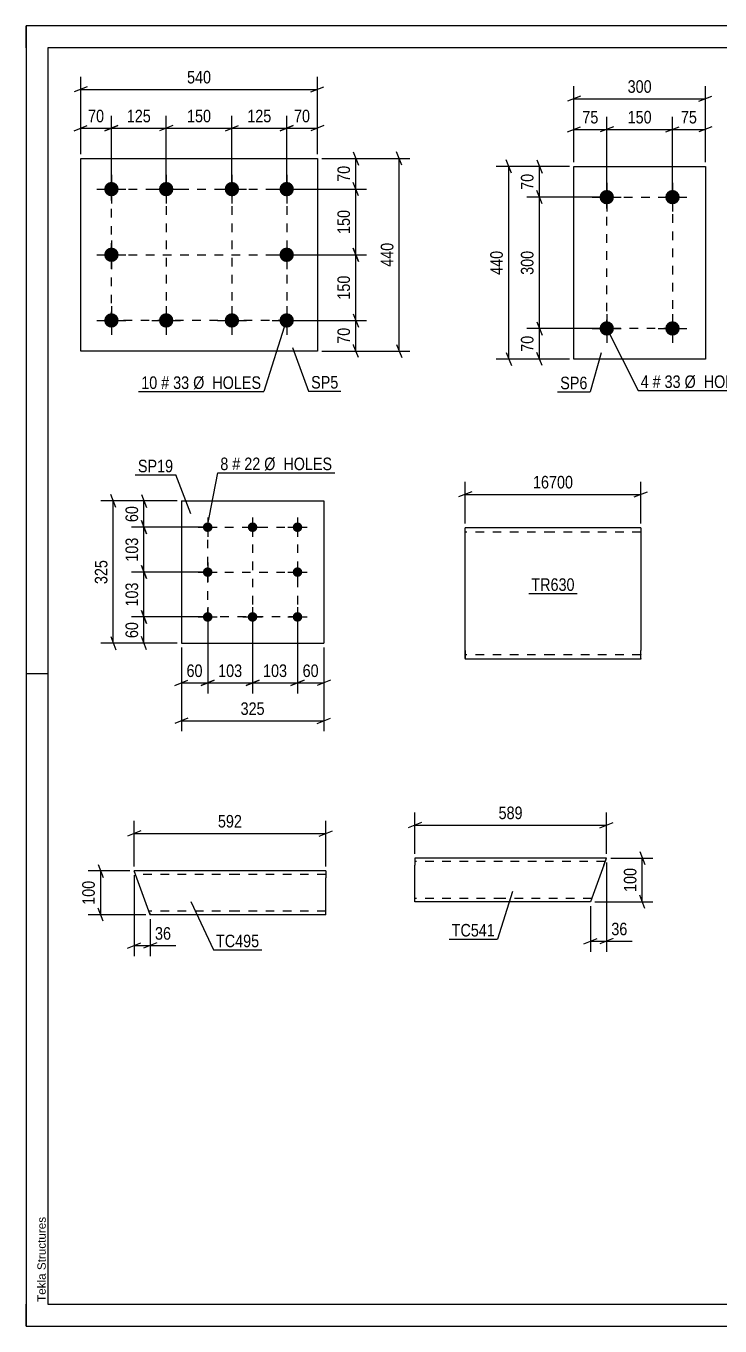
# Model space of a CAD drawing. Header units: millimetres. Extents: x 0 to 420, y 0 to 297.
# Drawn here: x 0 to 158.4, y 0 to 297 of the extents above; entities that cross this region are included whole.
import ezdxf

# ---------------------------------------------------------------- set-up
doc = ezdxf.new("R2010")
doc.units = ezdxf.units.MM
doc.linetypes.add('DXK_LINE_DOT2', pattern=[3.9198, 1.9599, -1.9599])
doc.styles.add('Arial', font='ARIAL.TTF', dxfattribs={"height": 0.2})
doc.styles.add('Arial Narrow', font='ARIALN.TTF', dxfattribs={"height": 0.2})

# ---------------------------------------------------------------- blocks, each defined once
blk = doc.blocks.new('Unknown-761544189-1163')
at = {"color": 5, "linetype": 'Continuous'}
for p, q in [((420, 297), (0, 297)), ((0, 297), (0, 0)), ((0, 292), (0, 297)), ((415, 292), (5, 292)), ((5, 292), (5, 5)), ((5, 149), (0, 149)), ((0, 0), (0, 5)), ((5, 5), (415, 5)), ((0, 0), (420, 0))]:
    blk.add_line(p, q, dxfattribs=at)
at = {"color": 174, "linetype": 'Continuous', "style": 'Arial'}
blk.add_text('Tekla Structures', height=1.9102, rotation=90, dxfattribs=at).set_placement((4.5, 5.5))
blk = doc.blocks.new('Part-761544189-10998 - 10997')
at = {"color": 2, "linetype": 'Continuous'}
for p, q in [((48.32, 103.97), (24.68, 103.97)), ((28.32, 93.97), (24.68, 103.97)), ((68.42, 103.97), (48.42, 103.97)), ((68.42, 103.97), (68.42, 102.37)), ((68.42, 95.57), (68.42, 102.37)), ((68.42, 93.97), (68.42, 95.57)), ((48.32, 93.97), (28.32, 93.97)), ((68.42, 93.97), (48.42, 93.97))]:
    blk.add_line(p, q, dxfattribs=at)
at = {"color": 7, "linetype": 'DXK_LINE_DOT2'}
for p, q in [((48.32, 103.17), (24.97, 103.17)), ((68.42, 103.17), (48.42, 103.17)), ((68.42, 103.85), (68.42, 102.37)), ((48.32, 94.77), (28.03, 94.77)), ((28.15, 94.44), (28.32, 93.97)), ((68.42, 94.77), (48.42, 94.77)), ((68.42, 93.97), (68.42, 94.44))]:
    blk.add_line(p, q, dxfattribs=at)
blk = doc.blocks.new('Part-761544189-11007 - 11006')
at = {"color": 2, "linetype": 'Continuous'}
for p, q in [((88.73, 106.9), (88.73, 105.3)), ((108.73, 106.9), (88.73, 106.9)), ((88.73, 96.9), (88.73, 105.3)), ((132.47, 106.9), (108.83, 106.9)), ((131.88, 105.3), (128.83, 96.9)), ((131.88, 105.3), (132.47, 106.9)), ((108.73, 96.9), (88.73, 96.9)), ((128.83, 96.9), (108.83, 96.9))]:
    blk.add_line(p, q, dxfattribs=at)
at = {"color": 7, "linetype": 'DXK_LINE_DOT2'}
for p, q in [((108.73, 106.1), (88.73, 106.1)), ((132.17, 106.1), (108.83, 106.1)), ((132.42, 106.78), (131.88, 105.3)), ((108.73, 97.7), (88.73, 97.7)), ((129.12, 97.7), (108.83, 97.7))]:
    blk.add_line(p, q, dxfattribs=at)
blk = doc.blocks.new('Part-761544189-8724 - 8723')
at = {"color": 2, "linetype": 'Continuous'}
for p, q in [((35.46, 188.49), (35.46, 155.99)), ((35.46, 188.49), (67.96, 188.49)), ((67.96, 188.49), (67.96, 155.99)), ((35.46, 155.99), (67.96, 155.99))]:
    blk.add_line(p, q, dxfattribs=at)
blk = doc.blocks.new('Bolt-761544189-8725 - 8723')
at = {"linetype": 'Continuous'}
for points in [[(41.46, 183.59, -1), (41.46, 181.39, -1)], [(51.71, 183.59, -1), (51.71, 181.39, -1)], [(61.96, 183.59, -1), (61.96, 181.39, -1)], [(41.46, 173.34, -1), (41.46, 171.14, -1)], [(61.96, 173.34, -1), (61.96, 171.14, -1)], [(41.46, 163.09, -1), (41.46, 160.89, -1)], [(51.71, 163.09, -1), (51.71, 160.89, -1)], [(61.96, 163.09, -1), (61.96, 160.89, -1)]]:
    blk.add_hatch(color=1, dxfattribs=at).paths.add_polyline_path(points)
at = {"color": 1, "linetype": 'Continuous'}
for p, q in [((41.46, 184.69), (41.46, 180.29)), ((51.71, 184.69), (51.71, 180.29)), ((61.96, 184.69), (61.96, 180.29)), ((39.26, 182.49), (43.66, 182.49)), ((49.51, 182.49), (53.91, 182.49)), ((59.76, 182.49), (64.16, 182.49)), ((41.46, 174.44), (41.46, 170.04)), ((61.96, 174.44), (61.96, 170.04)), ((39.26, 172.24), (43.66, 172.24)), ((59.76, 172.24), (64.16, 172.24)), ((41.46, 164.19), (41.46, 159.79)), ((51.71, 164.19), (51.71, 159.79)), ((61.96, 164.19), (61.96, 159.79)), ((39.26, 161.99), (43.66, 161.99)), ((49.51, 161.99), (53.91, 161.99)), ((59.76, 161.99), (64.16, 161.99))]:
    blk.add_line(p, q, dxfattribs=at)
blk = doc.blocks.new('Bolt-761544189-8745 - 8743')
at = {"linetype": 'Continuous'}
for points in [[(132.55, 259.55, -1), (132.55, 256.25, -1)], [(147.55, 259.55, -1), (147.55, 256.25, -1)], [(132.55, 229.55, -1), (132.55, 226.25, -1)], [(147.55, 229.55, -1), (147.55, 226.25, -1)]]:
    blk.add_hatch(color=1, dxfattribs=at).paths.add_polyline_path(points)
at = {"color": 1, "linetype": 'Continuous'}
for p, q in [((132.55, 261.2), (132.55, 254.6)), ((147.55, 261.2), (147.55, 254.6)), ((129.25, 257.9), (135.85, 257.9)), ((144.25, 257.9), (150.85, 257.9)), ((132.55, 231.2), (132.55, 224.6)), ((147.55, 231.2), (147.55, 224.6)), ((129.25, 227.9), (135.85, 227.9)), ((144.25, 227.9), (150.85, 227.9))]:
    blk.add_line(p, q, dxfattribs=at)
blk = doc.blocks.new('Part-761544189-8744 - 8743')
at = {"color": 2, "linetype": 'Continuous'}
for p, q in [((125.05, 220.9), (125.05, 264.9)), ((125.05, 264.9), (155.05, 264.9)), ((155.05, 264.9), (155.05, 220.9)), ((155.05, 220.9), (125.05, 220.9))]:
    blk.add_line(p, q, dxfattribs=at)
blk = doc.blocks.new('Part-761544189-8762 - 8761')
at = {"color": 2, "linetype": 'Continuous'}
for p, q in [((12.49, 222.73), (12.49, 266.73)), ((12.49, 266.73), (66.49, 266.73)), ((66.49, 266.73), (66.49, 222.73)), ((66.49, 222.73), (12.49, 222.73))]:
    blk.add_line(p, q, dxfattribs=at)
blk = doc.blocks.new('Bolt-761544189-8763 - 8761')
at = {"linetype": 'Continuous'}
for points in [[(19.49, 261.38, -1), (19.49, 258.08, -1)], [(31.99, 261.38, -1), (31.99, 258.08, -1)], [(46.99, 261.38, -1), (46.99, 258.08, -1)], [(59.49, 261.38, -1), (59.49, 258.08, -1)], [(19.49, 246.38, -1), (19.49, 243.08, -1)], [(59.49, 246.38, -1), (59.49, 243.08, -1)], [(19.49, 231.38, -1), (19.49, 228.08, -1)], [(31.99, 231.38, -1), (31.99, 228.08, -1)], [(46.99, 231.38, -1), (46.99, 228.08, -1)], [(59.49, 231.38, -1), (59.49, 228.08, -1)]]:
    blk.add_hatch(color=1, dxfattribs=at).paths.add_polyline_path(points)
at = {"color": 1, "linetype": 'Continuous'}
for p, q in [((19.49, 263.03), (19.49, 256.43)), ((31.99, 263.03), (31.99, 256.43)), ((46.99, 263.03), (46.99, 256.43)), ((59.49, 263.03), (59.49, 256.43)), ((16.19, 259.73), (22.79, 259.73)), ((28.69, 259.73), (35.29, 259.73)), ((43.69, 259.73), (50.29, 259.73)), ((56.19, 259.73), (62.79, 259.73)), ((19.49, 248.03), (19.49, 241.43)), ((59.49, 248.03), (59.49, 241.43)), ((16.19, 244.73), (22.79, 244.73)), ((56.19, 244.73), (62.79, 244.73)), ((19.49, 233.03), (19.49, 226.43)), ((31.99, 233.03), (31.99, 226.43)), ((46.99, 233.03), (46.99, 226.43)), ((59.49, 233.03), (59.49, 226.43)), ((16.19, 229.73), (22.79, 229.73)), ((28.69, 229.73), (35.29, 229.73)), ((43.69, 229.73), (50.29, 229.73)), ((56.19, 229.73), (62.79, 229.73))]:
    blk.add_line(p, q, dxfattribs=at)
blk = doc.blocks.new('Part-761544189-8833 - 8832')
at = {"color": 2, "linetype": 'Continuous'}
for p, q in [((120.23, 182.35), (100.23, 182.35)), ((100.23, 154.35), (100.23, 182.35)), ((140.33, 182.35), (120.33, 182.35)), ((140.33, 182.35), (140.33, 180.35)), ((140.33, 180.35), (140.33, 154.35)), ((100.23, 154.35), (100.23, 152.35)), ((120.23, 152.35), (100.23, 152.35)), ((140.33, 152.35), (120.33, 152.35)), ((140.33, 152.35), (140.33, 154.35))]:
    blk.add_line(p, q, dxfattribs=at)
at = {"color": 7, "linetype": 'DXK_LINE_DOT2'}
for p, q in [((120.23, 181.35), (100.23, 181.35)), ((140.33, 181.35), (120.33, 181.35)), ((100.23, 152.5), (100.23, 154.35)), ((100.23, 153.35), (100.23, 153.42)), ((120.23, 153.35), (100.23, 153.35)), ((140.33, 153.35), (120.33, 153.35)), ((140.33, 153.35), (140.33, 154.35)), ((140.33, 153.42), (140.33, 153.35)), ((140.33, 152.5), (140.33, 152.35))]:
    blk.add_line(p, q, dxfattribs=at)
blk = doc.blocks.new('Rectangle-761544189-10947 - 8723')
at = {"color": 1, "linetype": 'DXK_LINE_DOT2'}
blk.add_lwpolyline([(41.46, 182.49), (61.96, 182.49), (61.96, 161.99), (41.46, 161.99), (41.46, 182.49)], close=True, dxfattribs=at)
blk = doc.blocks.new('Rectangle-761544189-10368 - 8743')
at = {"color": 1, "linetype": 'DXK_LINE_DOT2'}
blk.add_lwpolyline([(132.55, 257.9), (147.55, 257.9), (147.55, 227.9), (132.55, 227.9), (132.55, 257.9)], close=True, dxfattribs=at)
blk = doc.blocks.new('Rectangle-761544189-10329 - 8761')
at = {"color": 1, "linetype": 'DXK_LINE_DOT2'}
blk.add_lwpolyline([(19.49, 259.73), (59.49, 259.73), (59.49, 229.73), (19.49, 229.73), (19.49, 259.73)], close=True, dxfattribs=at)
blk = doc.blocks.new('Line-761544189-10957 - 8723')
at = {"color": 1, "linetype": 'DXK_LINE_DOT2'}
blk.add_line((51.71, 182.49), (51.71, 161.99), dxfattribs=at)
blk = doc.blocks.new('Line-761544189-10339 - 8761')
at = {"color": 1, "linetype": 'DXK_LINE_DOT2'}
blk.add_line((31.99, 259.73), (31.99, 229.73), dxfattribs=at)
blk = doc.blocks.new('Line-761544189-10964 - 8723')
at = {"color": 1, "linetype": 'DXK_LINE_DOT2'}
blk.add_line((41.46, 172.24), (61.96, 172.24), dxfattribs=at)
blk = doc.blocks.new('Line-761544189-10346 - 8761')
at = {"color": 1, "linetype": 'DXK_LINE_DOT2'}
blk.add_line((46.99, 259.73), (46.99, 229.73), dxfattribs=at)
blk = doc.blocks.new('Line-761544189-10353 - 8761')
at = {"color": 1, "linetype": 'DXK_LINE_DOT2'}
blk.add_line((19.49, 244.73), (59.49, 244.73), dxfattribs=at)
blk = doc.blocks.new('StraightDimension-761544189-11045 - 10997')
at = {"color": 7, "linetype": 'Continuous'}
for p, q in [((23.68, 103.97), (14.19, 103.97)), ((16.44, 105.47), (17.64, 102.47)), ((17.04, 93.97), (17.04, 103.97)), ((17.64, 92.47), (16.44, 95.47)), ((27.32, 93.97), (14.19, 93.97))]:
    blk.add_line(p, q, dxfattribs=at)
at = {"color": 0}
blk.add_wipeout([(16.29, 102.31), (12.09, 102.31), (12.09, 95.63), (16.29, 95.63)], dxfattribs=at)
at = {"color": 3, "style": 'Arial Narrow'}
blk.add_text('100', height=2.863, rotation=90.0002, dxfattribs=at).set_placement((15.69, 96.23))
blk = doc.blocks.new('StraightDimension-761544189-11014 - 10997')
at = {"color": 7, "linetype": 'Continuous'}
for p, q in [((26.18, 113.13), (23.18, 111.93)), ((24.68, 104.97), (24.68, 115.38)), ((66.92, 111.93), (69.92, 113.13)), ((68.42, 104.97), (68.42, 115.38)), ((24.68, 112.53), (68.42, 112.53))]:
    blk.add_line(p, q, dxfattribs=at)
at = {"color": 0}
blk.add_wipeout([(49.89, 113.28), (49.89, 117.48), (43.2, 117.48), (43.2, 113.28)], dxfattribs=at)
at = {"color": 3, "style": 'Arial Narrow'}
blk.add_text('592', height=2.863, dxfattribs=at).set_placement((43.8, 113.88))
blk = doc.blocks.new('StraightDimension-761544189-11025 - 10997')
at = {"color": 7, "linetype": 'Continuous'}
for p, q in [((24.68, 102.97), (24.68, 84.51)), ((28.32, 92.97), (28.32, 84.51)), ((23.18, 86.31), (26.18, 87.51)), ((24.68, 86.91), (28.32, 86.91)), ((29.82, 87.51), (26.82, 86.31))]:
    blk.add_line(p, q, dxfattribs=at)
at = {"color": 0}
blk.add_wipeout([(33.7, 87.66), (33.7, 91.86), (28.84, 91.86), (28.84, 87.66)], dxfattribs=at)
at = {"color": 7, "linetype": 'Continuous'}
blk.add_line((28.32, 86.91), (34.22, 86.91), dxfattribs=at)
blk.add_line((28.32, 86.91), (34.22, 86.91), dxfattribs=at)
at = {"color": 3, "style": 'Arial Narrow'}
blk.add_text('36', height=2.863, dxfattribs=at).set_placement((29.44, 88.26))
blk = doc.blocks.new('StraightDimension-761544189-11114 - 11006')
at = {"color": 7, "linetype": 'Continuous'}
for p, q in [((132.47, 105.9), (132.47, 85.52)), ((128.83, 95.9), (128.83, 85.52)), ((127.33, 87.32), (130.33, 88.52)), ((128.83, 87.92), (132.47, 87.92)), ((133.97, 88.52), (130.97, 87.32))]:
    blk.add_line(p, q, dxfattribs=at)
at = {"color": 0}
blk.add_wipeout([(137.85, 88.67), (137.85, 92.87), (132.99, 92.87), (132.99, 88.67)], dxfattribs=at)
at = {"color": 7, "linetype": 'Continuous'}
blk.add_line((132.47, 87.92), (138.37, 87.92), dxfattribs=at)
blk.add_line((132.47, 87.92), (138.37, 87.92), dxfattribs=at)
at = {"color": 3, "style": 'Arial Narrow'}
blk.add_text('36', height=2.863, dxfattribs=at).set_placement((133.59, 89.27))
blk = doc.blocks.new('StraightDimension-761544189-11078 - 11006')
at = {"color": 7, "linetype": 'Continuous'}
for p, q in [((88.73, 107.9), (88.73, 117.3)), ((132.47, 107.9), (132.47, 117.3)), ((90.23, 115.05), (87.23, 113.85)), ((88.73, 114.45), (132.47, 114.45)), ((130.97, 113.85), (133.97, 115.05))]:
    blk.add_line(p, q, dxfattribs=at)
at = {"color": 0}
blk.add_wipeout([(113.94, 115.2), (113.94, 119.4), (107.25, 119.4), (107.25, 115.2)], dxfattribs=at)
at = {"color": 3, "style": 'Arial Narrow'}
blk.add_text('589', height=2.863, dxfattribs=at).set_placement((107.85, 115.8))
blk = doc.blocks.new('StraightDimension-761544189-11089 - 11006')
at = {"color": 7, "linetype": 'Continuous'}
for p, q in [((140.06, 108.4), (141.26, 105.4)), ((133.47, 106.9), (143.06, 106.9)), ((140.66, 96.9), (140.66, 106.9)), ((141.26, 95.4), (140.06, 98.4)), ((129.83, 96.9), (143.06, 96.9))]:
    blk.add_line(p, q, dxfattribs=at)
at = {"color": 0}
blk.add_wipeout([(139.91, 105.24), (135.71, 105.24), (135.71, 98.56), (139.91, 98.56)], dxfattribs=at)
at = {"color": 3, "style": 'Arial Narrow'}
blk.add_text('100', height=2.863, rotation=90.0002, dxfattribs=at).set_placement((139.31, 99.16))
blk = doc.blocks.new('StraightDimension-761544189-9008 - 8723')
at = {"color": 7, "linetype": 'Continuous'}
for p, q in [((34.46, 188.49), (24.07, 188.49)), ((26.32, 189.99), (27.52, 186.99)), ((26.92, 182.49), (26.92, 188.49)), ((40.46, 182.49), (24.07, 182.49)), ((27.52, 180.99), (26.32, 183.99))]:
    blk.add_line(p, q, dxfattribs=at)
at = {"color": 0}
blk.add_wipeout([(26.17, 187.92), (21.97, 187.92), (21.97, 183.06), (26.17, 183.06)], dxfattribs=at)
at = {"color": 3, "style": 'Arial Narrow'}
blk.add_text('60', height=2.863, rotation=90.0002, dxfattribs=at).set_placement((25.57, 183.66))
blk = doc.blocks.new('StraightDimension-761544189-9009 - 8723')
at = {"color": 7, "linetype": 'Continuous'}
for p, q in [((40.46, 182.49), (24.07, 182.49)), ((26.32, 183.99), (27.52, 180.99)), ((26.92, 172.24), (26.92, 182.49)), ((27.52, 170.74), (26.32, 173.74)), ((40.46, 172.24), (24.07, 172.24))]:
    blk.add_line(p, q, dxfattribs=at)
at = {"color": 0}
blk.add_wipeout([(26.17, 180.71), (21.97, 180.71), (21.97, 174.02), (26.17, 174.02)], dxfattribs=at)
at = {"color": 3, "style": 'Arial Narrow'}
blk.add_text('103', height=2.863, rotation=90.0002, dxfattribs=at).set_placement((25.57, 174.62))
blk = doc.blocks.new('StraightDimension-761544189-9010 - 8723')
at = {"color": 7, "linetype": 'Continuous'}
for p, q in [((26.32, 173.74), (27.52, 170.74)), ((40.46, 172.24), (24.07, 172.24)), ((26.92, 161.99), (26.92, 172.24)), ((27.52, 160.49), (26.32, 163.49)), ((40.46, 161.99), (24.07, 161.99))]:
    blk.add_line(p, q, dxfattribs=at)
at = {"color": 0}
blk.add_wipeout([(26.17, 170.46), (21.97, 170.46), (21.97, 163.77), (26.17, 163.77)], dxfattribs=at)
at = {"color": 3, "style": 'Arial Narrow'}
blk.add_text('103', height=2.863, rotation=90.0002, dxfattribs=at).set_placement((25.57, 164.37))
blk = doc.blocks.new('StraightDimension-761544189-9011 - 8723')
at = {"color": 7, "linetype": 'Continuous'}
for p, q in [((26.32, 163.49), (27.52, 160.49)), ((40.46, 161.99), (24.07, 161.99)), ((26.92, 155.99), (26.92, 161.99)), ((27.52, 154.49), (26.32, 157.49)), ((34.46, 155.99), (24.07, 155.99))]:
    blk.add_line(p, q, dxfattribs=at)
at = {"color": 0}
blk.add_wipeout([(26.17, 161.42), (21.97, 161.42), (21.97, 156.56), (26.17, 156.56)], dxfattribs=at)
at = {"color": 3, "style": 'Arial Narrow'}
blk.add_text('60', height=2.863, rotation=90.0002, dxfattribs=at).set_placement((25.57, 157.16))
blk = doc.blocks.new('StraightDimension-761544189-9024 - 8723')
at = {"color": 7, "linetype": 'Continuous'}
for p, q in [((34.46, 188.49), (17.07, 188.49)), ((20.52, 186.99), (19.32, 189.99)), ((19.92, 155.99), (19.92, 188.49)), ((19.32, 157.49), (20.52, 154.49)), ((34.46, 155.99), (17.07, 155.99))]:
    blk.add_line(p, q, dxfattribs=at)
at = {"color": 0}
blk.add_wipeout([(19.17, 175.58), (14.97, 175.58), (14.97, 168.9), (19.17, 168.9)], dxfattribs=at)
at = {"color": 3, "style": 'Arial Narrow'}
blk.add_text('325', height=2.863, rotation=90.0002, dxfattribs=at).set_placement((18.57, 169.5))
blk = doc.blocks.new('StraightDimension-761544189-9028 - 8723')
at = {"color": 7, "linetype": 'Continuous'}
for p, q in [((61.96, 160.99), (61.96, 144.52)), ((67.96, 154.99), (67.96, 144.52)), ((60.46, 146.32), (63.46, 147.52)), ((61.96, 146.92), (67.96, 146.92)), ((69.46, 147.52), (66.46, 146.32))]:
    blk.add_line(p, q, dxfattribs=at)
at = {"color": 0}
blk.add_wipeout([(67.39, 147.67), (67.39, 151.87), (62.53, 151.87), (62.53, 147.67)], dxfattribs=at)
at = {"color": 3, "style": 'Arial Narrow'}
blk.add_text('60', height=2.863, dxfattribs=at).set_placement((63.13, 148.27))
blk = doc.blocks.new('StraightDimension-761544189-9029 - 8723')
at = {"color": 7, "linetype": 'Continuous'}
for p, q in [((51.71, 160.99), (51.71, 144.52)), ((61.96, 160.99), (61.96, 144.52)), ((50.21, 146.32), (53.21, 147.52)), ((51.71, 146.92), (61.96, 146.92)), ((63.46, 147.52), (60.46, 146.32))]:
    blk.add_line(p, q, dxfattribs=at)
at = {"color": 0}
blk.add_wipeout([(60.18, 147.67), (60.18, 151.87), (53.5, 151.87), (53.5, 147.67)], dxfattribs=at)
at = {"color": 3, "style": 'Arial Narrow'}
blk.add_text('103', height=2.863, dxfattribs=at).set_placement((54.1, 148.27))
blk = doc.blocks.new('StraightDimension-761544189-9030 - 8723')
at = {"color": 7, "linetype": 'Continuous'}
for p, q in [((41.46, 160.99), (41.46, 144.52)), ((51.71, 160.99), (51.71, 144.52)), ((39.96, 146.32), (42.96, 147.52)), ((41.46, 146.92), (51.71, 146.92)), ((53.21, 147.52), (50.21, 146.32))]:
    blk.add_line(p, q, dxfattribs=at)
at = {"color": 0}
blk.add_wipeout([(49.93, 147.67), (49.93, 151.87), (43.25, 151.87), (43.25, 147.67)], dxfattribs=at)
at = {"color": 3, "style": 'Arial Narrow'}
blk.add_text('103', height=2.863, dxfattribs=at).set_placement((43.85, 148.27))
blk = doc.blocks.new('StraightDimension-761544189-9031 - 8723')
at = {"color": 7, "linetype": 'Continuous'}
for p, q in [((41.46, 160.99), (41.46, 144.52)), ((35.46, 154.99), (35.46, 144.52)), ((33.96, 146.32), (36.96, 147.52)), ((35.46, 146.92), (41.46, 146.92)), ((42.96, 147.52), (39.96, 146.32))]:
    blk.add_line(p, q, dxfattribs=at)
at = {"color": 0}
blk.add_wipeout([(40.89, 147.67), (40.89, 151.87), (36.03, 151.87), (36.03, 147.67)], dxfattribs=at)
at = {"color": 3, "style": 'Arial Narrow'}
blk.add_text('60', height=2.863, dxfattribs=at).set_placement((36.63, 148.27))
blk = doc.blocks.new('StraightDimension-761544189-9044 - 8723')
at = {"color": 7, "linetype": 'Continuous'}
for p, q in [((35.46, 154.99), (35.46, 135.86)), ((67.96, 154.99), (67.96, 135.86)), ((36.96, 138.86), (33.96, 137.66)), ((35.46, 138.26), (67.96, 138.26)), ((66.46, 137.66), (69.46, 138.86))]:
    blk.add_line(p, q, dxfattribs=at)
at = {"color": 0}
blk.add_wipeout([(55.05, 139.01), (55.05, 143.21), (48.37, 143.21), (48.37, 139.01)], dxfattribs=at)
at = {"color": 3, "style": 'Arial Narrow'}
blk.add_text('325', height=2.863, dxfattribs=at).set_placement((48.97, 139.61))
blk = doc.blocks.new('StraightDimension-761544189-9050 - 8743')
at = {"color": 7, "linetype": 'Continuous'}
for p, q in [((116.57, 229.4), (117.77, 226.4)), ((131.55, 227.9), (114.32, 227.9)), ((117.17, 220.9), (117.17, 227.9)), ((124.05, 220.9), (114.32, 220.9)), ((117.77, 219.4), (116.57, 222.4))]:
    blk.add_line(p, q, dxfattribs=at)
at = {"color": 0}
blk.add_wipeout([(116.42, 226.82), (112.22, 226.82), (112.22, 221.97), (116.42, 221.97)], dxfattribs=at)
at = {"color": 3, "style": 'Arial Narrow'}
blk.add_text('70', height=2.863, rotation=90.0002, dxfattribs=at).set_placement((115.82, 222.57))
blk = doc.blocks.new('StraightDimension-761544189-9066 - 8743')
at = {"color": 7, "linetype": 'Continuous'}
for p, q in [((125.05, 265.9), (125.05, 276.24)), ((132.55, 258.9), (132.55, 276.24)), ((123.55, 272.79), (126.55, 273.99)), ((125.05, 273.39), (132.55, 273.39)), ((134.05, 273.99), (131.05, 272.79))]:
    blk.add_line(p, q, dxfattribs=at)
at = {"color": 0}
blk.add_wipeout([(131.23, 274.14), (131.23, 278.34), (126.37, 278.34), (126.37, 274.14)], dxfattribs=at)
at = {"color": 3, "style": 'Arial Narrow'}
blk.add_text('75', height=2.863, dxfattribs=at).set_placement((126.97, 274.74))
blk = doc.blocks.new('StraightDimension-761544189-9049 - 8743')
at = {"color": 7, "linetype": 'Continuous'}
for p, q in [((117.77, 256.4), (116.57, 259.4)), ((131.55, 257.9), (114.32, 257.9)), ((117.17, 227.9), (117.17, 257.9)), ((116.57, 229.4), (117.77, 226.4)), ((131.55, 227.9), (114.32, 227.9))]:
    blk.add_line(p, q, dxfattribs=at)
at = {"color": 0}
blk.add_wipeout([(116.42, 246.24), (112.22, 246.24), (112.22, 239.55), (116.42, 239.55)], dxfattribs=at)
at = {"color": 3, "style": 'Arial Narrow'}
blk.add_text('300', height=2.863, rotation=90.0002, dxfattribs=at).set_placement((115.82, 240.15))
blk = doc.blocks.new('StraightDimension-761544189-9048 - 8743')
at = {"color": 7, "linetype": 'Continuous'}
for p, q in [((124.05, 264.9), (114.32, 264.9)), ((116.57, 266.4), (117.77, 263.4)), ((117.17, 257.9), (117.17, 264.9)), ((117.77, 256.4), (116.57, 259.4)), ((131.55, 257.9), (114.32, 257.9))]:
    blk.add_line(p, q, dxfattribs=at)
at = {"color": 0}
blk.add_wipeout([(116.42, 263.82), (112.22, 263.82), (112.22, 258.97), (116.42, 258.97)], dxfattribs=at)
at = {"color": 3, "style": 'Arial Narrow'}
blk.add_text('70', height=2.863, rotation=90.0002, dxfattribs=at).set_placement((115.82, 259.57))
blk = doc.blocks.new('StraightDimension-761544189-9060 - 8743')
at = {"color": 7, "linetype": 'Continuous'}
for p, q in [((124.05, 264.9), (107.32, 264.9)), ((110.77, 263.4), (109.57, 266.4)), ((110.17, 220.9), (110.17, 264.9)), ((124.05, 220.9), (107.32, 220.9)), ((109.57, 222.4), (110.77, 219.4))]:
    blk.add_line(p, q, dxfattribs=at)
at = {"color": 0}
blk.add_wipeout([(109.42, 246.24), (105.22, 246.24), (105.22, 239.55), (109.42, 239.55)], dxfattribs=at)
at = {"color": 3, "style": 'Arial Narrow'}
blk.add_text('440', height=2.863, rotation=90.0002, dxfattribs=at).set_placement((108.82, 240.15))
blk = doc.blocks.new('StraightDimension-761544189-9064 - 8743')
at = {"color": 7, "linetype": 'Continuous'}
for p, q in [((147.55, 258.9), (147.55, 276.24)), ((155.05, 265.9), (155.05, 276.24)), ((146.05, 272.79), (149.05, 273.99)), ((147.55, 273.39), (155.05, 273.39)), ((156.55, 273.99), (153.55, 272.79))]:
    blk.add_line(p, q, dxfattribs=at)
at = {"color": 0}
blk.add_wipeout([(153.73, 274.14), (153.73, 278.34), (148.87, 278.34), (148.87, 274.14)], dxfattribs=at)
at = {"color": 3, "style": 'Arial Narrow'}
blk.add_text('75', height=2.863, dxfattribs=at).set_placement((149.47, 274.74))
blk = doc.blocks.new('StraightDimension-761544189-9065 - 8743')
at = {"color": 7, "linetype": 'Continuous'}
for p, q in [((132.55, 258.9), (132.55, 276.24)), ((147.55, 258.9), (147.55, 276.24)), ((134.05, 273.99), (131.05, 272.79)), ((132.55, 273.39), (147.55, 273.39)), ((146.05, 272.79), (149.05, 273.99))]:
    blk.add_line(p, q, dxfattribs=at)
at = {"color": 0}
blk.add_wipeout([(143.39, 274.14), (143.39, 278.34), (136.71, 278.34), (136.71, 274.14)], dxfattribs=at)
at = {"color": 3, "style": 'Arial Narrow'}
blk.add_text('150', height=2.863, dxfattribs=at).set_placement((137.31, 274.74))
blk = doc.blocks.new('StraightDimension-761544189-9076 - 8743')
at = {"color": 7, "linetype": 'Continuous'}
for p, q in [((125.05, 265.9), (125.05, 283.24)), ((155.05, 265.9), (155.05, 283.24)), ((126.55, 280.99), (123.55, 279.79)), ((125.05, 280.39), (155.05, 280.39)), ((153.55, 279.79), (156.55, 280.99))]:
    blk.add_line(p, q, dxfattribs=at)
at = {"color": 0}
blk.add_wipeout([(143.39, 281.14), (143.39, 285.34), (136.71, 285.34), (136.71, 281.14)], dxfattribs=at)
at = {"color": 3, "style": 'Arial Narrow'}
blk.add_text('300', height=2.863, dxfattribs=at).set_placement((137.31, 281.74))
blk = doc.blocks.new('StraightDimension-761544189-9084 - 8761')
at = {"color": 7, "linetype": 'Continuous'}
for p, q in [((74.69, 268.23), (75.89, 265.23)), ((67.49, 266.73), (77.69, 266.73)), ((75.29, 259.73), (75.29, 266.73)), ((60.49, 259.73), (77.69, 259.73)), ((75.89, 258.23), (74.69, 261.23))]:
    blk.add_line(p, q, dxfattribs=at)
at = {"color": 0}
blk.add_wipeout([(74.54, 265.66), (70.34, 265.66), (70.34, 260.8), (74.54, 260.8)], dxfattribs=at)
at = {"color": 3, "style": 'Arial Narrow'}
blk.add_text('70', height=2.863, rotation=90.0002, dxfattribs=at).set_placement((73.94, 261.4))
blk = doc.blocks.new('StraightDimension-761544189-9085 - 8761')
at = {"color": 7, "linetype": 'Continuous'}
for p, q in [((60.49, 259.73), (77.69, 259.73)), ((75.89, 258.23), (74.69, 261.23)), ((75.29, 244.73), (75.29, 259.73)), ((60.49, 244.73), (77.69, 244.73)), ((74.69, 246.23), (75.89, 243.23))]:
    blk.add_line(p, q, dxfattribs=at)
at = {"color": 0}
blk.add_wipeout([(74.54, 255.57), (70.34, 255.57), (70.34, 248.89), (74.54, 248.89)], dxfattribs=at)
at = {"color": 3, "style": 'Arial Narrow'}
blk.add_text('150', height=2.863, rotation=90.0002, dxfattribs=at).set_placement((73.94, 249.49))
blk = doc.blocks.new('StraightDimension-761544189-9086 - 8761')
at = {"color": 7, "linetype": 'Continuous'}
for p, q in [((60.49, 244.73), (77.69, 244.73)), ((75.89, 243.23), (74.69, 246.23)), ((75.29, 229.73), (75.29, 244.73)), ((60.49, 229.73), (77.69, 229.73)), ((74.69, 231.23), (75.89, 228.23))]:
    blk.add_line(p, q, dxfattribs=at)
at = {"color": 0}
blk.add_wipeout([(74.54, 240.57), (70.34, 240.57), (70.34, 233.89), (74.54, 233.89)], dxfattribs=at)
at = {"color": 3, "style": 'Arial Narrow'}
blk.add_text('150', height=2.863, rotation=90.0002, dxfattribs=at).set_placement((73.94, 234.49))
blk = doc.blocks.new('StraightDimension-761544189-9087 - 8761')
at = {"color": 7, "linetype": 'Continuous'}
for p, q in [((60.49, 229.73), (77.69, 229.73)), ((74.69, 231.23), (75.89, 228.23)), ((75.29, 222.73), (75.29, 229.73)), ((75.89, 221.23), (74.69, 224.23)), ((67.49, 222.73), (77.69, 222.73))]:
    blk.add_line(p, q, dxfattribs=at)
at = {"color": 0}
blk.add_wipeout([(74.54, 228.66), (70.34, 228.66), (70.34, 223.8), (74.54, 223.8)], dxfattribs=at)
at = {"color": 3, "style": 'Arial Narrow'}
blk.add_text('70', height=2.863, rotation=90.0002, dxfattribs=at).set_placement((73.94, 224.4))
blk = doc.blocks.new('StraightDimension-761544189-9100 - 8761')
at = {"color": 7, "linetype": 'Continuous'}
for p, q in [((85.79, 265.23), (84.59, 268.23)), ((67.49, 266.73), (87.59, 266.73)), ((85.19, 222.73), (85.19, 266.73)), ((84.59, 224.23), (85.79, 221.23)), ((67.49, 222.73), (87.59, 222.73))]:
    blk.add_line(p, q, dxfattribs=at)
at = {"color": 0}
blk.add_wipeout([(84.44, 248.07), (80.24, 248.07), (80.24, 241.39), (84.44, 241.39)], dxfattribs=at)
at = {"color": 3, "style": 'Arial Narrow'}
blk.add_text('440', height=2.863, rotation=90.0002, dxfattribs=at).set_placement((83.84, 241.99))
blk = doc.blocks.new('StraightDimension-761544189-9104 - 8761')
at = {"color": 7, "linetype": 'Continuous'}
for p, q in [((59.49, 260.73), (59.49, 276.5)), ((66.49, 267.73), (66.49, 276.5)), ((57.99, 273.05), (60.99, 274.25)), ((59.49, 273.65), (66.49, 273.65)), ((67.99, 274.25), (64.99, 273.05))]:
    blk.add_line(p, q, dxfattribs=at)
at = {"color": 0}
blk.add_wipeout([(65.42, 274.4), (65.42, 278.6), (60.56, 278.6), (60.56, 274.4)], dxfattribs=at)
at = {"color": 3, "style": 'Arial Narrow'}
blk.add_text('70', height=2.863, dxfattribs=at).set_placement((61.16, 275))
blk = doc.blocks.new('StraightDimension-761544189-9105 - 8761')
at = {"color": 7, "linetype": 'Continuous'}
for p, q in [((46.99, 260.73), (46.99, 276.5)), ((59.49, 260.73), (59.49, 276.5)), ((45.49, 273.05), (48.49, 274.25)), ((46.99, 273.65), (59.49, 273.65)), ((60.99, 274.25), (57.99, 273.05))]:
    blk.add_line(p, q, dxfattribs=at)
at = {"color": 0}
blk.add_wipeout([(56.58, 274.4), (56.58, 278.6), (49.9, 278.6), (49.9, 274.4)], dxfattribs=at)
at = {"color": 3, "style": 'Arial Narrow'}
blk.add_text('125', height=2.863, dxfattribs=at).set_placement((50.5, 275))
blk = doc.blocks.new('StraightDimension-761544189-9106 - 8761')
at = {"color": 7, "linetype": 'Continuous'}
for p, q in [((31.99, 260.73), (31.99, 276.5)), ((46.99, 260.73), (46.99, 276.5)), ((33.49, 274.25), (30.49, 273.05)), ((31.99, 273.65), (46.99, 273.65)), ((45.49, 273.05), (48.49, 274.25))]:
    blk.add_line(p, q, dxfattribs=at)
at = {"color": 0}
blk.add_wipeout([(42.83, 274.4), (42.83, 278.6), (36.15, 278.6), (36.15, 274.4)], dxfattribs=at)
at = {"color": 3, "style": 'Arial Narrow'}
blk.add_text('150', height=2.863, dxfattribs=at).set_placement((36.75, 275))
blk = doc.blocks.new('StraightDimension-761544189-9107 - 8761')
at = {"color": 7, "linetype": 'Continuous'}
for p, q in [((19.49, 260.73), (19.49, 276.5)), ((31.99, 260.73), (31.99, 276.5)), ((17.99, 273.05), (20.99, 274.25)), ((19.49, 273.65), (31.99, 273.65)), ((33.49, 274.25), (30.49, 273.05))]:
    blk.add_line(p, q, dxfattribs=at)
at = {"color": 0}
blk.add_wipeout([(29.08, 274.4), (29.08, 278.6), (22.4, 278.6), (22.4, 274.4)], dxfattribs=at)
at = {"color": 3, "style": 'Arial Narrow'}
blk.add_text('125', height=2.863, dxfattribs=at).set_placement((23, 275))
blk = doc.blocks.new('StraightDimension-761544189-9108 - 8761')
at = {"color": 7, "linetype": 'Continuous'}
for p, q in [((12.49, 267.73), (12.49, 276.5)), ((19.49, 260.73), (19.49, 276.5)), ((10.99, 273.05), (13.99, 274.25)), ((12.49, 273.65), (19.49, 273.65)), ((20.99, 274.25), (17.99, 273.05))]:
    blk.add_line(p, q, dxfattribs=at)
at = {"color": 0}
blk.add_wipeout([(18.42, 274.4), (18.42, 278.6), (13.56, 278.6), (13.56, 274.4)], dxfattribs=at)
at = {"color": 3, "style": 'Arial Narrow'}
blk.add_text('70', height=2.863, dxfattribs=at).set_placement((14.16, 275))
blk = doc.blocks.new('StraightDimension-761544189-9124 - 8761')
at = {"color": 7, "linetype": 'Continuous'}
for p, q in [((12.49, 267.73), (12.49, 285.38)), ((66.49, 267.73), (66.49, 285.38)), ((13.99, 283.13), (10.99, 281.93)), ((12.49, 282.53), (66.49, 282.53)), ((64.99, 281.93), (67.99, 283.13))]:
    blk.add_line(p, q, dxfattribs=at)
at = {"color": 0}
blk.add_wipeout([(42.83, 283.28), (42.83, 287.48), (36.15, 287.48), (36.15, 283.28)], dxfattribs=at)
at = {"color": 3, "style": 'Arial Narrow'}
blk.add_text('540', height=2.863, dxfattribs=at).set_placement((36.75, 283.88))
blk = doc.blocks.new('StraightDimension-761544189-9160 - 8832')
at = {"color": 7, "linetype": 'Continuous'}
for p, q in [((101.73, 190.6), (98.73, 189.4)), ((100.23, 183.35), (100.23, 192.85)), ((138.83, 189.4), (141.83, 190.6)), ((140.33, 183.35), (140.33, 192.85)), ((100.23, 190), (140.33, 190))]:
    blk.add_line(p, q, dxfattribs=at)
at = {"color": 0}
blk.add_wipeout([(125.45, 190.75), (125.45, 194.95), (115.11, 194.95), (115.11, 190.75)], dxfattribs=at)
at = {"color": 3, "style": 'Arial Narrow'}
blk.add_text('16700', height=2.863, dxfattribs=at).set_placement((115.71, 191.35))
blk = doc.blocks.new('Mark-761544189-11069 - 10997')
at = {"color": 0}
blk.add_wipeout([(53.23, 86.54), (53.23, 89.54), (43.36, 89.54), (43.36, 86.54)], dxfattribs=at)
blk.add_wipeout([(53.23, 86.54), (53.23, 89.54), (43.36, 89.54), (43.36, 86.54)], dxfattribs=at)
at = {"color": 30, "linetype": 'Continuous'}
for p, q in [((37.6, 96.96), (42.76, 85.94)), ((42.76, 85.94), (53.83, 85.94))]:
    blk.add_line(p, q, dxfattribs=at)
at = {"color": 3, "style": 'Arial Narrow'}
blk.add_text('TC495', height=2.863, dxfattribs=at).set_placement((43.36, 86.54))
blk = doc.blocks.new('Mark-761544189-11138 - 11006')
at = {"color": 0}
blk.add_wipeout([(107.01, 88.99), (107.01, 91.99), (97.15, 91.99), (97.15, 88.99)], dxfattribs=at)
blk.add_wipeout([(107.01, 88.99), (107.01, 91.99), (97.15, 91.99), (97.15, 88.99)], dxfattribs=at)
at = {"color": 30, "linetype": 'Continuous'}
for p in [(111, 99.23), (96.55, 88.39)]:
    blk.add_line(p, (107.61, 88.39), dxfattribs=at)
at = {"color": 3, "style": 'Arial Narrow'}
blk.add_text('TC541', height=2.863, dxfattribs=at).set_placement((97.15, 88.99))
blk = doc.blocks.new('Mark-761544189-9187 - 8723')
at = {"color": 0}
blk.add_wipeout([(33.58, 195.04), (33.58, 198.04), (25.54, 198.04), (25.54, 195.04)], dxfattribs=at)
blk.add_wipeout([(33.58, 195.04), (33.58, 198.04), (25.54, 198.04), (25.54, 195.04)], dxfattribs=at)
at = {"color": 30, "linetype": 'Continuous'}
for p in [(24.94, 194.44), (37.63, 185.54)]:
    blk.add_line(p, (34.18, 194.44), dxfattribs=at)
at = {"color": 3, "style": 'Arial Narrow'}
blk.add_text('SP19', height=2.863, dxfattribs=at).set_placement((25.54, 195.04))
blk = doc.blocks.new('Mark-761544189-9190 - 8723')
at = {"color": 0}
blk.add_wipeout([(46.18, 195.53), (46.18, 198.53), (44.35, 198.53), (44.35, 195.53)], dxfattribs=at)
blk.add_wipeout([(46.18, 195.53), (46.18, 198.53), (44.35, 198.53), (44.35, 195.53)], dxfattribs=at)
at = {"color": 7, "linetype": 'Continuous'}
blk.add_line((41.34, 182.32), (43.75, 194.93), dxfattribs=at)
at = {"color": 0}
blk.add_wipeout([(48.91, 195.53), (48.91, 198.53), (47.08, 198.53), (47.08, 195.53)], dxfattribs=at)
blk.add_wipeout([(48.91, 195.53), (48.91, 198.53), (47.08, 198.53), (47.08, 195.53)], dxfattribs=at)
at = {"color": 3, "style": 'Arial Narrow'}
blk.add_text('8', height=2.86, dxfattribs=at).set_placement((44.35, 195.53))
at = {"color": 0}
blk.add_wipeout([(53.46, 195.53), (53.46, 198.53), (49.81, 198.53), (49.81, 195.53)], dxfattribs=at)
blk.add_wipeout([(53.46, 195.53), (53.46, 198.53), (49.81, 198.53), (49.81, 195.53)], dxfattribs=at)
at = {"color": 3, "style": 'Arial Narrow'}
blk.add_text('#', height=2.86, dxfattribs=at).set_placement((47.08, 195.53))
at = {"color": 0}
blk.add_wipeout([(69.89, 195.53), (69.89, 198.53), (54.36, 198.53), (54.36, 195.53)], dxfattribs=at)
blk.add_wipeout([(69.89, 195.53), (69.89, 198.53), (54.36, 198.53), (54.36, 195.53)], dxfattribs=at)
at = {"color": 7, "linetype": 'Continuous'}
blk.add_line((43.75, 194.93), (70.49, 194.93), dxfattribs=at)
at = {"color": 3, "style": 'Arial Narrow'}
for s, p in [('22', (49.81, 195.53)), ('Ø  HOLES', (54.36, 195.53))]:
    blk.add_text(s, height=2.863, dxfattribs=at).set_placement(p)
blk = doc.blocks.new('Mark-761544189-9194 - 8743')
at = {"color": 0}
blk.add_wipeout([(142.11, 214.31), (142.11, 217.31), (140.29, 217.31), (140.29, 214.31)], dxfattribs=at)
blk.add_wipeout([(142.11, 214.31), (142.11, 217.31), (140.29, 217.31), (140.29, 214.31)], dxfattribs=at)
at = {"color": 7, "linetype": 'Continuous'}
blk.add_line((132.55, 227.9), (139.69, 213.71), dxfattribs=at)
at = {"color": 0}
blk.add_wipeout([(144.84, 214.31), (144.84, 217.31), (143.01, 217.31), (143.01, 214.31)], dxfattribs=at)
blk.add_wipeout([(144.84, 214.31), (144.84, 217.31), (143.01, 217.31), (143.01, 214.31)], dxfattribs=at)
at = {"color": 3, "style": 'Arial Narrow'}
blk.add_text('4', height=2.86, dxfattribs=at).set_placement((140.29, 214.31))
at = {"color": 0}
blk.add_wipeout([(149.4, 214.31), (149.4, 217.31), (145.74, 217.31), (145.74, 214.31)], dxfattribs=at)
blk.add_wipeout([(149.4, 214.31), (149.4, 217.31), (145.74, 217.31), (145.74, 214.31)], dxfattribs=at)
at = {"color": 3, "style": 'Arial Narrow'}
blk.add_text('#', height=2.86, dxfattribs=at).set_placement((143.01, 214.31))
at = {"color": 0}
blk.add_wipeout([(165.83, 214.31), (165.83, 217.31), (150.3, 217.31), (150.3, 214.31)], dxfattribs=at)
blk.add_wipeout([(165.83, 214.31), (165.83, 217.31), (150.3, 217.31), (150.3, 214.31)], dxfattribs=at)
at = {"color": 7, "linetype": 'Continuous'}
blk.add_line((139.69, 213.71), (166.43, 213.71), dxfattribs=at)
at = {"color": 3, "style": 'Arial Narrow'}
for s, p in [('33', (145.74, 214.31)), ('Ø  HOLES', (150.3, 214.31))]:
    blk.add_text(s, height=2.863, dxfattribs=at).set_placement(p)
blk = doc.blocks.new('Mark-761544189-9191 - 8743')
at = {"color": 0}
blk.add_wipeout([(128.14, 214.02), (128.14, 217.02), (121.93, 217.02), (121.93, 214.02)], dxfattribs=at)
blk.add_wipeout([(128.14, 214.02), (128.14, 217.02), (121.93, 217.02), (121.93, 214.02)], dxfattribs=at)
at = {"color": 30, "linetype": 'Continuous'}
for p in [(131.26, 222.31), (121.33, 213.42)]:
    blk.add_line(p, (128.74, 213.42), dxfattribs=at)
at = {"color": 3, "style": 'Arial Narrow'}
blk.add_text('SP6', height=2.863, dxfattribs=at).set_placement((121.93, 214.02))
blk = doc.blocks.new('Mark-761544189-9198 - 8761')
at = {"color": 0}
blk.add_wipeout([(71.28, 214.17), (71.28, 217.17), (65.07, 217.17), (65.07, 214.17)], dxfattribs=at)
blk.add_wipeout([(71.28, 214.17), (71.28, 217.17), (65.07, 217.17), (65.07, 214.17)], dxfattribs=at)
at = {"color": 30, "linetype": 'Continuous'}
for p, q in [((60.8, 223.58), (64.47, 213.57)), ((64.47, 213.57), (71.88, 213.57))]:
    blk.add_line(p, q, dxfattribs=at)
at = {"color": 3, "style": 'Arial Narrow'}
blk.add_text('SP5', height=2.863, dxfattribs=at).set_placement((65.07, 214.17))
blk = doc.blocks.new('Mark-761544189-9201 - 8761')
at = {"color": 0}
blk.add_wipeout([(29.95, 214.09), (29.95, 217.09), (26.3, 217.09), (26.3, 214.09)], dxfattribs=at)
blk.add_wipeout([(29.95, 214.09), (29.95, 217.09), (26.3, 217.09), (26.3, 214.09)], dxfattribs=at)
blk.add_wipeout([(32.68, 214.09), (32.68, 217.09), (30.85, 217.09), (30.85, 214.09)], dxfattribs=at)
blk.add_wipeout([(32.68, 214.09), (32.68, 217.09), (30.85, 217.09), (30.85, 214.09)], dxfattribs=at)
at = {"color": 3, "style": 'Arial Narrow'}
blk.add_text('10', height=2.863, dxfattribs=at).set_placement((26.3, 214.09))
at = {"color": 0}
blk.add_wipeout([(37.24, 214.09), (37.24, 217.09), (33.58, 217.09), (33.58, 214.09)], dxfattribs=at)
blk.add_wipeout([(37.24, 214.09), (37.24, 217.09), (33.58, 217.09), (33.58, 214.09)], dxfattribs=at)
at = {"color": 3, "style": 'Arial Narrow'}
blk.add_text('#', height=2.86, dxfattribs=at).set_placement((30.85, 214.09))
at = {"color": 0}
blk.add_wipeout([(53.66, 214.09), (53.66, 217.09), (38.14, 217.09), (38.14, 214.09)], dxfattribs=at)
blk.add_wipeout([(53.66, 214.09), (53.66, 217.09), (38.14, 217.09), (38.14, 214.09)], dxfattribs=at)
at = {"color": 7, "linetype": 'Continuous'}
for p in [(59.36, 229.65), (25.7, 213.49)]:
    blk.add_line(p, (54.26, 213.49), dxfattribs=at)
at = {"color": 3, "style": 'Arial Narrow'}
for s, p in [('33', (33.58, 214.09)), ('Ø  HOLES', (38.14, 214.09))]:
    blk.add_text(s, height=2.863, dxfattribs=at).set_placement(p)
blk = doc.blocks.new('Mark-761544189-9211 - 8832')
at = {"color": 0}
blk.add_wipeout([(125.21, 167.95), (125.21, 170.95), (115.34, 170.95), (115.34, 167.95)], dxfattribs=at)
blk.add_wipeout([(125.21, 167.95), (125.21, 170.95), (115.34, 170.95), (115.34, 167.95)], dxfattribs=at)
at = {"color": 30, "linetype": 'Continuous'}
blk.add_line((114.74, 167.35), (125.81, 167.35), dxfattribs=at)
at = {"color": 3, "style": 'Arial Narrow'}
blk.add_text('TR630', height=2.863, dxfattribs=at).set_placement((115.34, 167.95))

msp = doc.modelspace()

# ---------------------------------------------------------------- block references
for name in ['Unknown-761544189-1163', 'Part-761544189-8762 - 8761', 'Part-761544189-8744 - 8743', 'Bolt-761544189-8763 - 8761', 'Rectangle-761544189-10329 - 8761', 'Line-761544189-10339 - 8761', 'Line-761544189-10346 - 8761', 'Bolt-761544189-8745 - 8743', 'Rectangle-761544189-10368 - 8743', 'Line-761544189-10353 - 8761', 'Part-761544189-8724 - 8723', 'Bolt-761544189-8725 - 8723', 'Rectangle-761544189-10947 - 8723', 'Line-761544189-10957 - 8723', 'Part-761544189-8833 - 8832', 'Line-761544189-10964 - 8723', 'Part-761544189-10998 - 10997', 'Part-761544189-11007 - 11006']:
    msp.add_blockref(name, (0, 0))

# ---------------------------------------------------------------- next in the draw order: block references
for name in ['StraightDimension-761544189-9066 - 8743', 'StraightDimension-761544189-9064 - 8743', 'StraightDimension-761544189-9084 - 8761', 'StraightDimension-761544189-9050 - 8743', 'StraightDimension-761544189-9160 - 8832', 'StraightDimension-761544189-9008 - 8723', 'Mark-761544189-9211 - 8832', 'StraightDimension-761544189-9028 - 8723', 'StraightDimension-761544189-11078 - 11006', 'StraightDimension-761544189-11045 - 10997', 'StraightDimension-761544189-11114 - 11006', 'Mark-761544189-11138 - 11006', 'Mark-761544189-11069 - 10997']:
    msp.add_blockref(name, (0, 0))

# ---------------------------------------------------------------- next in the draw order: block references
for name in ['StraightDimension-761544189-9085 - 8761', 'StraightDimension-761544189-9049 - 8743', 'StraightDimension-761544189-9009 - 8723', 'StraightDimension-761544189-9029 - 8723', 'StraightDimension-761544189-11014 - 10997', 'StraightDimension-761544189-11089 - 11006', 'StraightDimension-761544189-11025 - 10997']:
    msp.add_blockref(name, (0, 0))

# ---------------------------------------------------------------- next in the draw order: block references
for name in ['StraightDimension-761544189-9048 - 8743', 'StraightDimension-761544189-9086 - 8761', 'Mark-761544189-9194 - 8743', 'Mark-761544189-9190 - 8723', 'StraightDimension-761544189-9010 - 8723']:
    msp.add_blockref(name, (0, 0))

# ---------------------------------------------------------------- next in the draw order: block references
for name in ['StraightDimension-761544189-9065 - 8743', 'StraightDimension-761544189-9060 - 8743', 'StraightDimension-761544189-9087 - 8761', 'StraightDimension-761544189-9011 - 8723']:
    msp.add_blockref(name, (0, 0))

# ---------------------------------------------------------------- next in the draw order: block references
for name in ['StraightDimension-761544189-9076 - 8743', 'StraightDimension-761544189-9100 - 8761', 'Mark-761544189-9191 - 8743', 'StraightDimension-761544189-9024 - 8723', 'StraightDimension-761544189-9030 - 8723']:
    msp.add_blockref(name, (0, 0))

# ---------------------------------------------------------------- next in the draw order: block references
for name in ['StraightDimension-761544189-9104 - 8761', 'Mark-761544189-9198 - 8761', 'Mark-761544189-9187 - 8723', 'StraightDimension-761544189-9031 - 8723']:
    msp.add_blockref(name, (0, 0))

# ---------------------------------------------------------------- next in the draw order: block references
for name in ['StraightDimension-761544189-9105 - 8761', 'Mark-761544189-9201 - 8761', 'StraightDimension-761544189-9044 - 8723']:
    msp.add_blockref(name, (0, 0))

# ---------------------------------------------------------------- next in the draw order: block references
msp.add_blockref('StraightDimension-761544189-9106 - 8761', (0, 0))

# ---------------------------------------------------------------- next in the draw order: block references
msp.add_blockref('StraightDimension-761544189-9107 - 8761', (0, 0))

# ---------------------------------------------------------------- next in the draw order: block references
msp.add_blockref('StraightDimension-761544189-9108 - 8761', (0, 0))

# ---------------------------------------------------------------- next in the draw order: block references
msp.add_blockref('StraightDimension-761544189-9124 - 8761', (0, 0))

doc.saveas('drawing.dxf')
